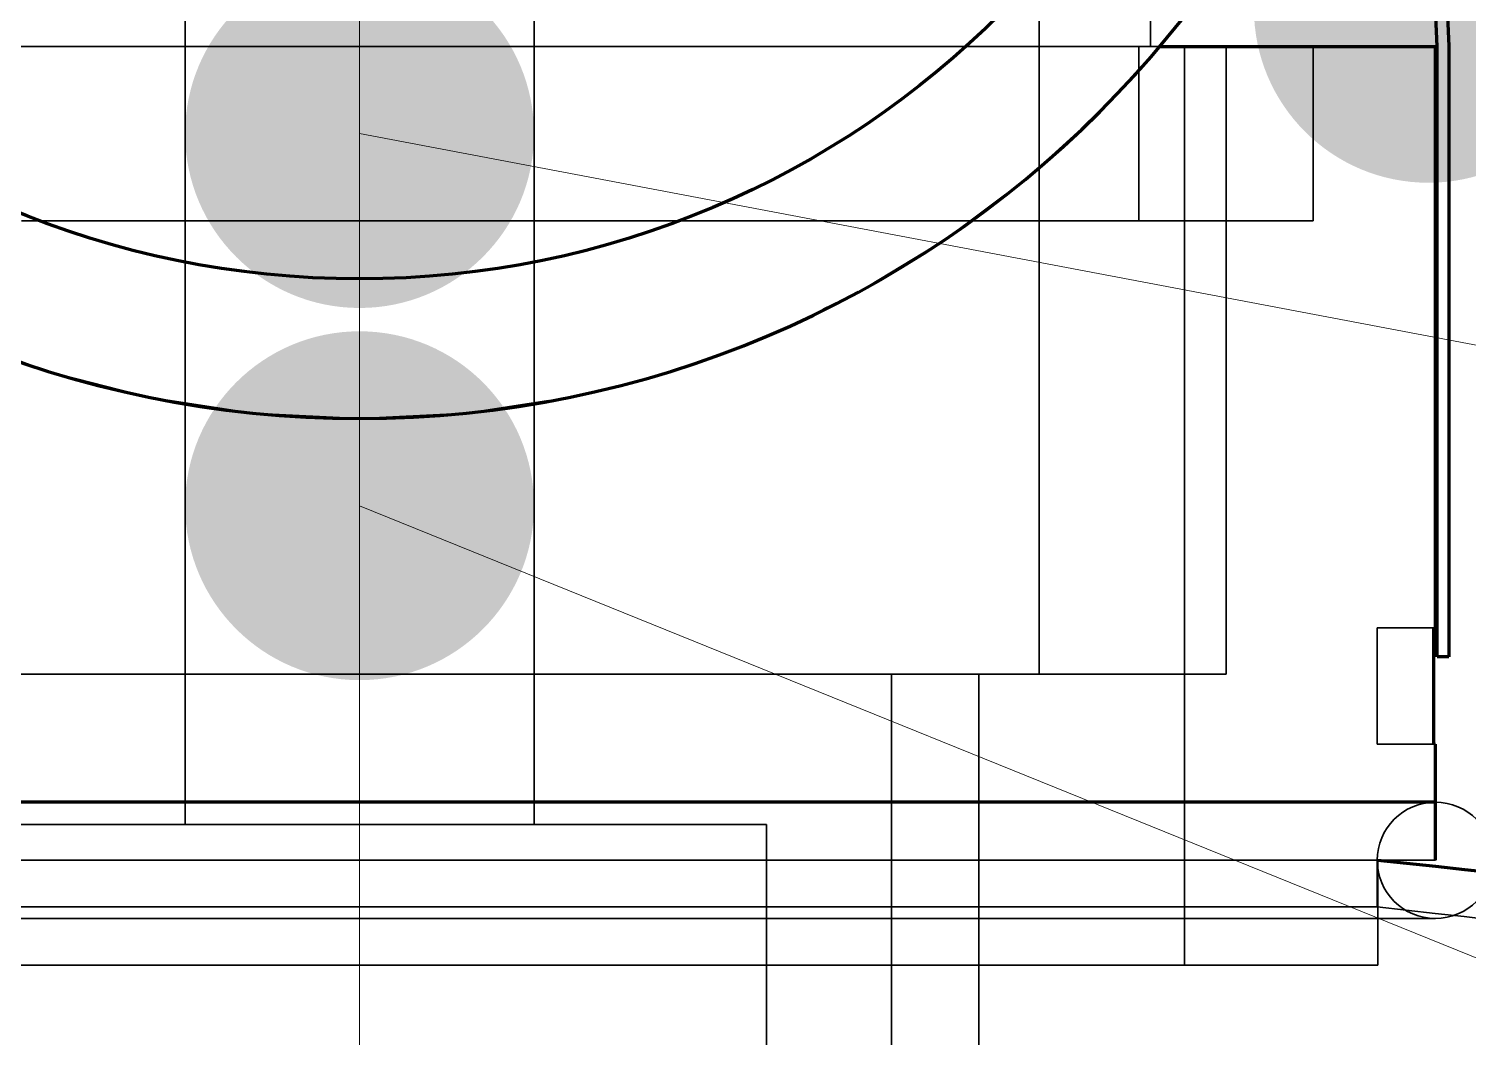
# Model space of a CAD drawing. Header units: millimetres. Extents: x 0 to 2208, y 0 to 420.
# Drawn here: x 103.875 to 108.826, y 229.742 to 233.211 of the extents above; entities that cross this region are included whole.
import ezdxf

# ---------------------------------------------------------------- set-up
doc = ezdxf.new("R2010")
doc.units = ezdxf.units.MM
doc.linetypes.add('IRAM-E-TRAZOS', pattern=[5, 4, -1])
doc.linetypes.add('IRAM-F-TRAZO-PUNTO', pattern=[20, 15, -2, 1, -2])
for name, color, linetype, lineweight in [('01-VISIBLE', 7, 'CONTINUOUS', 70), ('02-OCULTA', 4, 'IRAM-E-TRAZOS', 35), ('03-EJE', 1, 'IRAM-F-TRAZO-PUNTO', 18), ('08-FINA', 5, 'CONTINUOUS', 18)]:
    doc.layers.add(name, color=color, linetype=linetype, lineweight=lineweight)

msp = doc.modelspace()

# ---------------------------------------------------------------- hatches: boundary and pattern name
at = {"layer": '08-FINA'}
h = msp.add_hatch(color=7, dxfattribs=at)
h.dxf.hatch_style = 1
edge = h.paths.add_edge_path()
edge.add_arc((108.689, 233.2811), 0.6, 0, 360)
h = msp.add_hatch(color=7, dxfattribs=at)
h.dxf.hatch_style = 1
edge = h.paths.add_edge_path()
edge.add_arc((105.013, 232.8503), 0.6, 0, 360)
h = msp.add_hatch(color=7, dxfattribs=at)
h.dxf.hatch_style = 1
edge = h.paths.add_edge_path()
edge.add_arc((105.013, 231.5701), 0.6, 0, 360)

# ---------------------------------------------------------------- linework, layer by layer
at = {"layer": '01-VISIBLE'}
for p, q in [((108.719, 233.1503), (108.619, 235.5103)), ((108.659, 235.512), (108.759, 233.1511)), ((108.713, 231.1503), (108.713, 233.1503)), ((108.719, 231.0503), (108.719, 233.1503)), ((108.759, 233.1511), (108.759, 231.0503)), ((108.7076, 230.7503), (108.7076, 231.1503)), ((108.759, 231.0503), (108.719, 231.0503)), ((108.713, 230.3503), (108.713, 230.7503))]:
    msp.add_line(p, q, dxfattribs=at)
for points in [[(107.7657, 233.1503), (107.871, 233.1503), (107.9762, 233.1503), (108.0815, 233.1503), (108.1867, 233.1503), (108.292, 233.1503), (108.3972, 233.1503), (108.5025, 233.1503), (108.6077, 233.1503), (108.713, 233.1503)], [(108.7076, 231.1503), (108.7085, 231.1503), (108.7094, 231.1503), (108.7103, 231.1503), (108.7112, 231.1503), (108.7121, 231.1503), (108.713, 231.1503)], [(108.7076, 230.7503), (108.7085, 230.7503), (108.7094, 230.7503), (108.7103, 230.7503), (108.7112, 230.7503), (108.7121, 230.7503), (108.713, 230.7503)], [(108.713, 230.5503), (108.6116, 230.5503), (108.5103, 230.5503), (108.4089, 230.5503), (108.3075, 230.5503), (108.2062, 230.5503), (108.1048, 230.5503), (108.0034, 230.5503), (107.902, 230.5503), (107.8007, 230.5503), (107.6993, 230.5503), (107.5979, 230.5503), (107.4966, 230.5503), (107.3952, 230.5503), (107.2938, 230.5503), (107.1925, 230.5503), (107.0911, 230.5503), (106.9897, 230.5503), (106.8883, 230.5503), (106.787, 230.5503), (106.6856, 230.5503), (106.5842, 230.5503), (106.4829, 230.5503), (106.3815, 230.5503), (106.2801, 230.5503), (106.1788, 230.5503), (106.0774, 230.5503), (105.976, 230.5503), (105.8746, 230.5503), (105.7733, 230.5503), (105.6719, 230.5503), (105.5705, 230.5503), (105.4692, 230.5503), (105.3678, 230.5503), (105.2664, 230.5503), (105.1651, 230.5503), (105.0637, 230.5503), (104.9623, 230.5503), (104.8609, 230.5503), (104.7596, 230.5503), (104.6582, 230.5503), (104.5568, 230.5503), (104.4555, 230.5503), (104.3541, 230.5503), (104.2527, 230.5503), (104.1514, 230.5503), (104.05, 230.5503), (103.9486, 230.5503), (103.8472, 230.5503)], [(108.9136, 230.3073), (108.8139, 230.3181), (108.7143, 230.3288), (108.6147, 230.3394), (108.515, 230.3501)]]:
    msp.add_lwpolyline(points, dxfattribs=at)
msp.add_circle((105.013, 235.4703), 3.12, dxfattribs=at)
for start, end in [(90, -90), (-90, 90)]:
    msp.add_arc((105.013, 235.4703), 3.6, start, end, dxfattribs=at)
at = {"layer": '02-OCULTA'}
for p, q in [((104.413, 230.4738), (104.413, 236.6138)), ((105.613, 230.4738), (105.613, 236.6138)), ((108.719, 233.1503), (108.619, 235.5103)), ((108.659, 235.512), (108.759, 233.1511)), ((107.3506, 233.1503), (107.3506, 233.9703)), ((107.733, 233.1503), (107.733, 233.9703)), ((107.3506, 230.9903), (107.3506, 233.1503)), ((107.693, 232.5503), (107.693, 233.1503)), ((107.8506, 233.1503), (107.8506, 229.9899)), ((107.993, 230.9903), (107.993, 233.1503)), ((108.293, 232.5503), (108.293, 233.1503)), ((108.719, 231.0503), (108.719, 233.1503)), ((108.759, 233.1511), (108.759, 231.0503)), ((108.513, 231.1503), (108.7076, 231.1503)), ((108.513, 230.7503), (108.513, 231.1503)), ((108.513, 230.7503), (108.513, 231.1503)), ((108.513, 231.1503), (108.7076, 231.1503)), ((108.7076, 230.7503), (108.7076, 231.1503)), ((108.759, 231.0503), (108.719, 231.0503)), ((106.843, 127.8951), (106.843, 230.9903)), ((107.143, 127.8951), (107.143, 230.9903)), ((108.513, 230.7503), (108.7076, 230.7503)), ((108.513, 230.7503), (108.7076, 230.7503)), ((106.413, 229.4938), (106.413, 230.4738)), ((108.513, 230.3503), (108.513, 230.1899)), ((108.515, 229.9899), (108.515, 230.3503))]:
    msp.add_line(p, q, dxfattribs=at)
for points in [[(107.3506, 233.1503), (107.249, 233.1503), (107.1473, 233.1503), (107.0457, 233.1503), (106.9441, 233.1503), (106.8424, 233.1503), (106.7408, 233.1503), (106.6392, 233.1503), (106.5375, 233.1503), (106.4359, 233.1503), (106.3343, 233.1503), (106.2326, 233.1503), (106.131, 233.1503), (106.0293, 233.1503), (105.9277, 233.1503), (105.8261, 233.1503), (105.7244, 233.1503), (105.6228, 233.1503), (105.5212, 233.1503), (105.4195, 233.1503), (105.3179, 233.1503), (105.2163, 233.1503), (105.1146, 233.1503), (105.013, 233.1503), (104.9114, 233.1503), (104.8097, 233.1503), (104.7081, 233.1503), (104.6065, 233.1503), (104.5048, 233.1503), (104.4032, 233.1503), (104.3016, 233.1503), (104.1999, 233.1503), (104.0983, 233.1503), (103.9967, 233.1503), (103.895, 233.1503), (103.7934, 233.1503)], [(103.7934, 233.1503), (103.895, 233.1503), (103.9967, 233.1503), (104.0983, 233.1503), (104.1999, 233.1503), (104.3016, 233.1503), (104.4032, 233.1503), (104.5048, 233.1503), (104.6065, 233.1503), (104.7081, 233.1503), (104.8097, 233.1503), (104.9114, 233.1503), (105.013, 233.1503), (105.1146, 233.1503), (105.2163, 233.1503), (105.3179, 233.1503), (105.4195, 233.1503), (105.5212, 233.1503), (105.6228, 233.1503), (105.7244, 233.1503), (105.8261, 233.1503), (105.9277, 233.1503), (106.0293, 233.1503), (106.131, 233.1503), (106.2326, 233.1503), (106.3343, 233.1503), (106.4359, 233.1503), (106.5375, 233.1503), (106.6392, 233.1503), (106.7408, 233.1503), (106.8424, 233.1503), (106.9441, 233.1503), (107.0457, 233.1503), (107.1473, 233.1503), (107.249, 233.1503), (107.3506, 233.1503)], [(107.3506, 233.1503), (107.249, 233.1503), (107.1473, 233.1503), (107.0457, 233.1503), (106.9441, 233.1503), (106.8424, 233.1503), (106.7408, 233.1503), (106.6392, 233.1503), (106.5375, 233.1503), (106.4359, 233.1503), (106.3343, 233.1503), (106.2326, 233.1503), (106.131, 233.1503), (106.0293, 233.1503), (105.9277, 233.1503), (105.8261, 233.1503), (105.7244, 233.1503), (105.6228, 233.1503), (105.5212, 233.1503), (105.4195, 233.1503), (105.3179, 233.1503), (105.2163, 233.1503), (105.1146, 233.1503), (105.013, 233.1503), (104.9114, 233.1503), (104.8097, 233.1503), (104.7081, 233.1503), (104.6065, 233.1503), (104.5048, 233.1503), (104.4032, 233.1503), (104.3016, 233.1503), (104.1999, 233.1503), (104.0983, 233.1503), (103.9967, 233.1503), (103.895, 233.1503), (103.7934, 233.1503)], [(103.7934, 233.1503), (103.895, 233.1503), (103.9967, 233.1503), (104.0983, 233.1503), (104.1999, 233.1503), (104.3016, 233.1503), (104.4032, 233.1503), (104.5048, 233.1503), (104.6065, 233.1503), (104.7081, 233.1503), (104.8097, 233.1503), (104.9114, 233.1503), (105.013, 233.1503), (105.1146, 233.1503), (105.2163, 233.1503), (105.3179, 233.1503), (105.4195, 233.1503), (105.5212, 233.1503), (105.6228, 233.1503), (105.7244, 233.1503), (105.8261, 233.1503), (105.9277, 233.1503), (106.0293, 233.1503), (106.131, 233.1503), (106.2326, 233.1503), (106.3343, 233.1503), (106.4359, 233.1503), (106.5375, 233.1503), (106.6392, 233.1503), (106.7408, 233.1503), (106.8424, 233.1503), (106.9441, 233.1503), (107.0457, 233.1503), (107.1473, 233.1503), (107.249, 233.1503), (107.3506, 233.1503)], [(107.8506, 233.1503), (107.7493, 233.1503), (107.6479, 233.1503), (107.5466, 233.1503), (107.4452, 233.1503), (107.3439, 233.1503), (107.2425, 233.1503), (107.1412, 233.1503), (107.0399, 233.1503), (106.9385, 233.1503), (106.8372, 233.1503), (106.7358, 233.1503), (106.6345, 233.1503), (106.5331, 233.1503), (106.4318, 233.1503), (106.3305, 233.1503), (106.2291, 233.1503), (106.1278, 233.1503), (106.0264, 233.1503), (105.9251, 233.1503), (105.8237, 233.1503), (105.7224, 233.1503), (105.6211, 233.1503), (105.5197, 233.1503), (105.4184, 233.1503), (105.317, 233.1503), (105.2157, 233.1503), (105.1143, 233.1503), (105.013, 233.1503), (104.9117, 233.1503), (104.8103, 233.1503), (104.709, 233.1503), (104.6076, 233.1503), (104.5063, 233.1503), (104.4049, 233.1503), (104.3036, 233.1503), (104.2023, 233.1503), (104.1009, 233.1503), (103.9996, 233.1503), (103.8982, 233.1503), (103.7969, 233.1503)], [(103.7969, 233.1503), (103.8982, 233.1503), (103.9996, 233.1503), (104.1009, 233.1503), (104.2023, 233.1503), (104.3036, 233.1503), (104.4049, 233.1503), (104.5063, 233.1503), (104.6076, 233.1503), (104.709, 233.1503), (104.8103, 233.1503), (104.9117, 233.1503), (105.013, 233.1503), (105.1143, 233.1503), (105.2157, 233.1503), (105.317, 233.1503), (105.4184, 233.1503), (105.5197, 233.1503), (105.6211, 233.1503), (105.7224, 233.1503), (105.8237, 233.1503), (105.9251, 233.1503), (106.0264, 233.1503), (106.1278, 233.1503), (106.2291, 233.1503), (106.3305, 233.1503), (106.4318, 233.1503), (106.5331, 233.1503), (106.6345, 233.1503), (106.7358, 233.1503), (106.8372, 233.1503), (106.9385, 233.1503), (107.0399, 233.1503), (107.1412, 233.1503), (107.2425, 233.1503), (107.3439, 233.1503), (107.4452, 233.1503), (107.5466, 233.1503), (107.6479, 233.1503), (107.7493, 233.1503), (107.8506, 233.1503)], [(107.733, 233.1503), (107.6323, 233.1503), (107.5315, 233.1503), (107.4308, 233.1503), (107.33, 233.1503), (107.2293, 233.1503), (107.1286, 233.1503), (107.0278, 233.1503), (106.9271, 233.1503), (106.8263, 233.1503), (106.7256, 233.1503), (106.6249, 233.1503), (106.5241, 233.1503), (106.4234, 233.1503), (106.3226, 233.1503), (106.2219, 233.1503), (106.1211, 233.1503), (106.0204, 233.1503), (105.9197, 233.1503), (105.8189, 233.1503), (105.7182, 233.1503), (105.6174, 233.1503), (105.5167, 233.1503), (105.416, 233.1503), (105.3152, 233.1503), (105.2145, 233.1503), (105.1137, 233.1503), (105.013, 233.1503), (104.9123, 233.1503), (104.8115, 233.1503), (104.7108, 233.1503), (104.61, 233.1503), (104.5093, 233.1503), (104.4086, 233.1503), (104.3078, 233.1503), (104.2071, 233.1503), (104.1063, 233.1503), (104.0056, 233.1503), (103.9049, 233.1503), (103.8041, 233.1503)], [(103.8041, 233.1503), (103.9049, 233.1503), (104.0056, 233.1503), (104.1063, 233.1503), (104.2071, 233.1503), (104.3078, 233.1503), (104.4086, 233.1503), (104.5093, 233.1503), (104.61, 233.1503), (104.7108, 233.1503), (104.8115, 233.1503), (104.9123, 233.1503), (105.013, 233.1503), (105.1137, 233.1503), (105.2145, 233.1503), (105.3152, 233.1503), (105.416, 233.1503), (105.5167, 233.1503), (105.6174, 233.1503), (105.7182, 233.1503), (105.8189, 233.1503), (105.9197, 233.1503), (106.0204, 233.1503), (106.1211, 233.1503), (106.2219, 233.1503), (106.3226, 233.1503), (106.4234, 233.1503), (106.5241, 233.1503), (106.6249, 233.1503), (106.7256, 233.1503), (106.8263, 233.1503), (106.9271, 233.1503), (107.0278, 233.1503), (107.1286, 233.1503), (107.2293, 233.1503), (107.33, 233.1503), (107.4308, 233.1503), (107.5315, 233.1503), (107.6323, 233.1503), (107.733, 233.1503)], [(108.713, 233.1503), (108.613, 233.1503), (108.513, 233.1503), (108.413, 233.1503), (108.313, 233.1503), (108.213, 233.1503), (108.113, 233.1503), (108.013, 233.1503), (107.913, 233.1503), (107.813, 233.1503), (107.713, 233.1503), (107.613, 233.1503), (107.513, 233.1503), (107.413, 233.1503), (107.313, 233.1503), (107.213, 233.1503), (107.113, 233.1503), (107.013, 233.1503), (106.913, 233.1503), (106.813, 233.1503), (106.713, 233.1503), (106.613, 233.1503), (106.513, 233.1503), (106.413, 233.1503), (106.313, 233.1503), (106.213, 233.1503), (106.113, 233.1503), (106.013, 233.1503), (105.913, 233.1503), (105.813, 233.1503), (105.713, 233.1503), (105.613, 233.1503), (105.513, 233.1503), (105.413, 233.1503), (105.313, 233.1503), (105.213, 233.1503), (105.113, 233.1503), (105.013, 233.1503), (104.913, 233.1503), (104.813, 233.1503), (104.713, 233.1503), (104.613, 233.1503), (104.513, 233.1503), (104.413, 233.1503), (104.313, 233.1503), (104.213, 233.1503), (104.113, 233.1503), (104.013, 233.1503), (103.913, 233.1503), (103.813, 233.1503)], [(107.693, 233.1503), (107.5919, 233.1503), (107.4907, 233.1503), (107.3896, 233.1503), (107.2885, 233.1503), (107.1873, 233.1503), (107.0862, 233.1503), (106.9851, 233.1503), (106.8839, 233.1503), (106.7828, 233.1503), (106.6817, 233.1503), (106.5805, 233.1503), (106.4794, 233.1503), (106.3783, 233.1503), (106.2772, 233.1503), (106.176, 233.1503), (106.0749, 233.1503), (105.9738, 233.1503), (105.8726, 233.1503), (105.7715, 233.1503), (105.6704, 233.1503), (105.5692, 233.1503), (105.4681, 233.1503), (105.367, 233.1503), (105.2658, 233.1503), (105.1647, 233.1503), (105.0636, 233.1503), (104.9624, 233.1503), (104.8613, 233.1503), (104.7602, 233.1503), (104.659, 233.1503), (104.5579, 233.1503), (104.4568, 233.1503), (104.3556, 233.1503), (104.2545, 233.1503), (104.1534, 233.1503), (104.0522, 233.1503), (103.9511, 233.1503), (103.85, 233.1503)], [(103.85, 233.1503), (103.9511, 233.1503), (104.0522, 233.1503), (104.1534, 233.1503), (104.2545, 233.1503), (104.3556, 233.1503), (104.4568, 233.1503), (104.5579, 233.1503), (104.659, 233.1503), (104.7602, 233.1503), (104.8613, 233.1503), (104.9624, 233.1503), (105.0636, 233.1503), (105.1647, 233.1503), (105.2658, 233.1503), (105.367, 233.1503), (105.4681, 233.1503), (105.5692, 233.1503), (105.6704, 233.1503), (105.7715, 233.1503), (105.8726, 233.1503), (105.9738, 233.1503), (106.0749, 233.1503), (106.176, 233.1503), (106.2772, 233.1503), (106.3783, 233.1503), (106.4794, 233.1503), (106.5805, 233.1503), (106.6817, 233.1503), (106.7828, 233.1503), (106.8839, 233.1503), (106.9851, 233.1503), (107.0862, 233.1503), (107.1873, 233.1503), (107.2885, 233.1503), (107.3896, 233.1503), (107.4907, 233.1503), (107.5919, 233.1503), (107.693, 233.1503)], [(107.993, 233.1503), (107.892, 233.1503), (107.791, 233.1503), (107.6899, 233.1503), (107.5889, 233.1503), (107.4879, 233.1503), (107.3869, 233.1503), (107.2859, 233.1503), (107.1849, 233.1503), (107.0838, 233.1503), (106.9828, 233.1503), (106.8818, 233.1503), (106.7808, 233.1503), (106.6798, 233.1503), (106.5788, 233.1503), (106.4777, 233.1503), (106.3767, 233.1503), (106.2757, 233.1503), (106.1747, 233.1503), (106.0737, 233.1503), (105.9727, 233.1503), (105.8716, 233.1503), (105.7706, 233.1503), (105.6696, 233.1503), (105.5686, 233.1503), (105.4676, 233.1503), (105.3666, 233.1503), (105.2655, 233.1503), (105.1645, 233.1503), (105.0635, 233.1503), (104.9625, 233.1503), (104.8615, 233.1503), (104.7605, 233.1503), (104.6594, 233.1503), (104.5584, 233.1503), (104.4574, 233.1503), (104.3564, 233.1503), (104.2554, 233.1503), (104.1544, 233.1503), (104.0533, 233.1503), (103.9523, 233.1503), (103.8513, 233.1503)], [(103.8513, 233.1503), (103.9523, 233.1503), (104.0533, 233.1503), (104.1544, 233.1503), (104.2554, 233.1503), (104.3564, 233.1503), (104.4574, 233.1503), (104.5584, 233.1503), (104.6594, 233.1503), (104.7605, 233.1503), (104.8615, 233.1503), (104.9625, 233.1503), (105.0635, 233.1503), (105.1645, 233.1503), (105.2655, 233.1503), (105.3666, 233.1503), (105.4676, 233.1503), (105.5686, 233.1503), (105.6696, 233.1503), (105.7706, 233.1503), (105.8716, 233.1503), (105.9727, 233.1503), (106.0737, 233.1503), (106.1747, 233.1503), (106.2757, 233.1503), (106.3767, 233.1503), (106.4777, 233.1503), (106.5788, 233.1503), (106.6798, 233.1503), (106.7808, 233.1503), (106.8818, 233.1503), (106.9828, 233.1503), (107.0838, 233.1503), (107.1849, 233.1503), (107.2859, 233.1503), (107.3869, 233.1503), (107.4879, 233.1503), (107.5889, 233.1503), (107.6899, 233.1503), (107.791, 233.1503), (107.892, 233.1503), (107.993, 233.1503)], [(108.293, 233.1503), (108.1921, 233.1503), (108.0912, 233.1503), (107.9902, 233.1503), (107.8893, 233.1503), (107.7884, 233.1503), (107.6875, 233.1503), (107.5865, 233.1503), (107.4856, 233.1503), (107.3847, 233.1503), (107.2838, 233.1503), (107.1828, 233.1503), (107.0819, 233.1503), (106.981, 233.1503), (106.8801, 233.1503), (106.7792, 233.1503), (106.6782, 233.1503), (106.5773, 233.1503), (106.4764, 233.1503), (106.3755, 233.1503), (106.2745, 233.1503), (106.1736, 233.1503), (106.0727, 233.1503), (105.9718, 233.1503), (105.8708, 233.1503), (105.7699, 233.1503), (105.669, 233.1503), (105.5681, 233.1503), (105.4672, 233.1503), (105.3662, 233.1503), (105.2653, 233.1503), (105.1644, 233.1503), (105.0635, 233.1503), (104.9625, 233.1503), (104.8616, 233.1503), (104.7607, 233.1503), (104.6598, 233.1503), (104.5588, 233.1503), (104.4579, 233.1503), (104.357, 233.1503), (104.2561, 233.1503), (104.1552, 233.1503), (104.0542, 233.1503), (103.9533, 233.1503), (103.8524, 233.1503)], [(103.8524, 233.1503), (103.9533, 233.1503), (104.0542, 233.1503), (104.1552, 233.1503), (104.2561, 233.1503), (104.357, 233.1503), (104.4579, 233.1503), (104.5588, 233.1503), (104.6598, 233.1503), (104.7607, 233.1503), (104.8616, 233.1503), (104.9625, 233.1503), (105.0635, 233.1503), (105.1644, 233.1503), (105.2653, 233.1503), (105.3662, 233.1503), (105.4672, 233.1503), (105.5681, 233.1503), (105.669, 233.1503), (105.7699, 233.1503), (105.8708, 233.1503), (105.9718, 233.1503), (106.0727, 233.1503), (106.1736, 233.1503), (106.2745, 233.1503), (106.3755, 233.1503), (106.4764, 233.1503), (106.5773, 233.1503), (106.6782, 233.1503), (106.7792, 233.1503), (106.8801, 233.1503), (106.981, 233.1503), (107.0819, 233.1503), (107.1828, 233.1503), (107.2838, 233.1503), (107.3847, 233.1503), (107.4856, 233.1503), (107.5865, 233.1503), (107.6875, 233.1503), (107.7884, 233.1503), (107.8893, 233.1503), (107.9902, 233.1503), (108.0912, 233.1503), (108.1921, 233.1503), (108.293, 233.1503)], [(103.8619, 233.1503), (103.962, 233.1503), (104.0621, 233.1503), (104.1622, 233.1503), (104.2623, 233.1503), (104.3624, 233.1503), (104.4625, 233.1503), (104.5626, 233.1503), (104.6627, 233.1503), (104.7628, 233.1503), (104.8629, 233.1503), (104.963, 233.1503), (105.063, 233.1503), (105.1631, 233.1503), (105.2632, 233.1503), (105.3633, 233.1503), (105.4634, 233.1503), (105.5635, 233.1503), (105.6636, 233.1503), (105.7637, 233.1503), (105.8638, 233.1503), (105.9639, 233.1503), (106.064, 233.1503), (106.1641, 233.1503), (106.2642, 233.1503), (106.3643, 233.1503), (106.4644, 233.1503), (106.5645, 233.1503), (106.6646, 233.1503), (106.7647, 233.1503), (106.8648, 233.1503), (106.9649, 233.1503), (107.065, 233.1503), (107.1651, 233.1503), (107.2652, 233.1503), (107.3653, 233.1503), (107.4654, 233.1503), (107.5655, 233.1503), (107.6656, 233.1503), (107.7657, 233.1503)], [(107.693, 232.5503), (107.5919, 232.5503), (107.4907, 232.5503), (107.3896, 232.5503), (107.2885, 232.5503), (107.1873, 232.5503), (107.0862, 232.5503), (106.9851, 232.5503), (106.8839, 232.5503), (106.7828, 232.5503), (106.6817, 232.5503), (106.5805, 232.5503), (106.4794, 232.5503), (106.3783, 232.5503), (106.2772, 232.5503), (106.176, 232.5503), (106.0749, 232.5503), (105.9738, 232.5503), (105.8726, 232.5503), (105.7715, 232.5503), (105.6704, 232.5503), (105.5692, 232.5503), (105.4681, 232.5503), (105.367, 232.5503), (105.2658, 232.5503), (105.1647, 232.5503), (105.0636, 232.5503), (104.9624, 232.5503), (104.8613, 232.5503), (104.7602, 232.5503), (104.659, 232.5503), (104.5579, 232.5503), (104.4568, 232.5503), (104.3556, 232.5503), (104.2545, 232.5503), (104.1534, 232.5503), (104.0522, 232.5503), (103.9511, 232.5503), (103.85, 232.5503)], [(103.85, 232.5503), (103.9511, 232.5503), (104.0522, 232.5503), (104.1534, 232.5503), (104.2545, 232.5503), (104.3556, 232.5503), (104.4568, 232.5503), (104.5579, 232.5503), (104.659, 232.5503), (104.7602, 232.5503), (104.8613, 232.5503), (104.9624, 232.5503), (105.0636, 232.5503), (105.1647, 232.5503), (105.2658, 232.5503), (105.367, 232.5503), (105.4681, 232.5503), (105.5692, 232.5503), (105.6704, 232.5503), (105.7715, 232.5503), (105.8726, 232.5503), (105.9738, 232.5503), (106.0749, 232.5503), (106.176, 232.5503), (106.2772, 232.5503), (106.3783, 232.5503), (106.4794, 232.5503), (106.5805, 232.5503), (106.6817, 232.5503), (106.7828, 232.5503), (106.8839, 232.5503), (106.9851, 232.5503), (107.0862, 232.5503), (107.1873, 232.5503), (107.2885, 232.5503), (107.3896, 232.5503), (107.4907, 232.5503), (107.5919, 232.5503), (107.693, 232.5503)], [(108.293, 232.5503), (108.1921, 232.5503), (108.0912, 232.5503), (107.9902, 232.5503), (107.8893, 232.5503), (107.7884, 232.5503), (107.6875, 232.5503), (107.5865, 232.5503), (107.4856, 232.5503), (107.3847, 232.5503), (107.2838, 232.5503), (107.1828, 232.5503), (107.0819, 232.5503), (106.981, 232.5503), (106.8801, 232.5503), (106.7792, 232.5503), (106.6782, 232.5503), (106.5773, 232.5503), (106.4764, 232.5503), (106.3755, 232.5503), (106.2745, 232.5503), (106.1736, 232.5503), (106.0727, 232.5503), (105.9718, 232.5503), (105.8708, 232.5503), (105.7699, 232.5503), (105.669, 232.5503), (105.5681, 232.5503), (105.4672, 232.5503), (105.3662, 232.5503), (105.2653, 232.5503), (105.1644, 232.5503), (105.0635, 232.5503), (104.9625, 232.5503), (104.8616, 232.5503), (104.7607, 232.5503), (104.6598, 232.5503), (104.5588, 232.5503), (104.4579, 232.5503), (104.357, 232.5503), (104.2561, 232.5503), (104.1552, 232.5503), (104.0542, 232.5503), (103.9533, 232.5503), (103.8524, 232.5503)], [(103.8524, 232.5503), (103.9533, 232.5503), (104.0542, 232.5503), (104.1552, 232.5503), (104.2561, 232.5503), (104.357, 232.5503), (104.4579, 232.5503), (104.5588, 232.5503), (104.6598, 232.5503), (104.7607, 232.5503), (104.8616, 232.5503), (104.9625, 232.5503), (105.0635, 232.5503), (105.1644, 232.5503), (105.2653, 232.5503), (105.3662, 232.5503), (105.4672, 232.5503), (105.5681, 232.5503), (105.669, 232.5503), (105.7699, 232.5503), (105.8708, 232.5503), (105.9718, 232.5503), (106.0727, 232.5503), (106.1736, 232.5503), (106.2745, 232.5503), (106.3755, 232.5503), (106.4764, 232.5503), (106.5773, 232.5503), (106.6782, 232.5503), (106.7792, 232.5503), (106.8801, 232.5503), (106.981, 232.5503), (107.0819, 232.5503), (107.1828, 232.5503), (107.2838, 232.5503), (107.3847, 232.5503), (107.4856, 232.5503), (107.5865, 232.5503), (107.6875, 232.5503), (107.7884, 232.5503), (107.8893, 232.5503), (107.9902, 232.5503), (108.0912, 232.5503), (108.1921, 232.5503), (108.293, 232.5503)], [(108.713, 231.1503), (108.7121, 231.1503), (108.7112, 231.1503), (108.7103, 231.1503), (108.7094, 231.1503), (108.7085, 231.1503), (108.7076, 231.1503)], [(106.843, 230.9903), (106.7413, 230.9903), (106.6397, 230.9903), (106.538, 230.9903), (106.4363, 230.9903), (106.3347, 230.9903), (106.233, 230.9903), (106.1313, 230.9903), (106.0297, 230.9903), (105.928, 230.9903), (105.8263, 230.9903), (105.7247, 230.9903), (105.623, 230.9903), (105.5213, 230.9903), (105.4197, 230.9903), (105.318, 230.9903), (105.2163, 230.9903), (105.1147, 230.9903), (105.013, 230.9903), (104.9113, 230.9903), (104.8097, 230.9903), (104.708, 230.9903), (104.6063, 230.9903), (104.5047, 230.9903), (104.403, 230.9903), (104.3013, 230.9903), (104.1997, 230.9903), (104.098, 230.9903), (103.9963, 230.9903), (103.8947, 230.9903), (103.793, 230.9903)], [(103.793, 230.9903), (103.8947, 230.9903), (103.9963, 230.9903), (104.098, 230.9903), (104.1997, 230.9903), (104.3013, 230.9903), (104.403, 230.9903), (104.5047, 230.9903), (104.6063, 230.9903), (104.708, 230.9903), (104.8097, 230.9903), (104.9113, 230.9903), (105.013, 230.9903), (105.1147, 230.9903), (105.2163, 230.9903), (105.318, 230.9903), (105.4197, 230.9903), (105.5213, 230.9903), (105.623, 230.9903), (105.7247, 230.9903), (105.8263, 230.9903), (105.928, 230.9903), (106.0297, 230.9903), (106.1313, 230.9903), (106.233, 230.9903), (106.3347, 230.9903), (106.4363, 230.9903), (106.538, 230.9903), (106.6397, 230.9903), (106.7413, 230.9903), (106.843, 230.9903)], [(107.3506, 230.9903), (107.249, 230.9903), (107.1473, 230.9903), (107.0457, 230.9903), (106.9441, 230.9903), (106.8424, 230.9903), (106.7408, 230.9903), (106.6392, 230.9903), (106.5375, 230.9903), (106.4359, 230.9903), (106.3343, 230.9903), (106.2326, 230.9903), (106.131, 230.9903), (106.0293, 230.9903), (105.9277, 230.9903), (105.8261, 230.9903), (105.7244, 230.9903), (105.6228, 230.9903), (105.5212, 230.9903), (105.4195, 230.9903), (105.3179, 230.9903), (105.2163, 230.9903), (105.1146, 230.9903), (105.013, 230.9903), (104.9114, 230.9903), (104.8097, 230.9903), (104.7081, 230.9903), (104.6065, 230.9903), (104.5048, 230.9903), (104.4032, 230.9903), (104.3016, 230.9903), (104.1999, 230.9903), (104.0983, 230.9903), (103.9967, 230.9903), (103.895, 230.9903), (103.7934, 230.9903)], [(103.7934, 230.9903), (103.895, 230.9903), (103.9967, 230.9903), (104.0983, 230.9903), (104.1999, 230.9903), (104.3016, 230.9903), (104.4032, 230.9903), (104.5048, 230.9903), (104.6065, 230.9903), (104.7081, 230.9903), (104.8097, 230.9903), (104.9114, 230.9903), (105.013, 230.9903), (105.1146, 230.9903), (105.2163, 230.9903), (105.3179, 230.9903), (105.4195, 230.9903), (105.5212, 230.9903), (105.6228, 230.9903), (105.7244, 230.9903), (105.8261, 230.9903), (105.9277, 230.9903), (106.0293, 230.9903), (106.131, 230.9903), (106.2326, 230.9903), (106.3343, 230.9903), (106.4359, 230.9903), (106.5375, 230.9903), (106.6392, 230.9903), (106.7408, 230.9903), (106.8424, 230.9903), (106.9441, 230.9903), (107.0457, 230.9903), (107.1473, 230.9903), (107.249, 230.9903), (107.3506, 230.9903)], [(107.143, 230.9903), (107.0416, 230.9903), (106.9401, 230.9903), (106.8387, 230.9903), (106.7373, 230.9903), (106.6359, 230.9903), (106.5344, 230.9903), (106.433, 230.9903), (106.3316, 230.9903), (106.2301, 230.9903), (106.1287, 230.9903), (106.0273, 230.9903), (105.9259, 230.9903), (105.8244, 230.9903), (105.723, 230.9903), (105.6216, 230.9903), (105.5201, 230.9903), (105.4187, 230.9903), (105.3173, 230.9903), (105.2159, 230.9903), (105.1144, 230.9903), (105.013, 230.9903), (104.9116, 230.9903), (104.8101, 230.9903), (104.7087, 230.9903), (104.6073, 230.9903), (104.5059, 230.9903), (104.4044, 230.9903), (104.303, 230.9903), (104.2016, 230.9903), (104.1001, 230.9903), (103.9987, 230.9903), (103.8973, 230.9903), (103.7959, 230.9903)], [(103.7959, 230.9903), (103.8973, 230.9903), (103.9987, 230.9903), (104.1001, 230.9903), (104.2016, 230.9903), (104.303, 230.9903), (104.4044, 230.9903), (104.5059, 230.9903), (104.6073, 230.9903), (104.7087, 230.9903), (104.8101, 230.9903), (104.9116, 230.9903), (105.013, 230.9903), (105.1144, 230.9903), (105.2159, 230.9903), (105.3173, 230.9903), (105.4187, 230.9903), (105.5201, 230.9903), (105.6216, 230.9903), (105.723, 230.9903), (105.8244, 230.9903), (105.9259, 230.9903), (106.0273, 230.9903), (106.1287, 230.9903), (106.2301, 230.9903), (106.3316, 230.9903), (106.433, 230.9903), (106.5344, 230.9903), (106.6359, 230.9903), (106.7373, 230.9903), (106.8387, 230.9903), (106.9401, 230.9903), (107.0416, 230.9903), (107.143, 230.9903)], [(107.993, 230.9903), (107.892, 230.9903), (107.791, 230.9903), (107.6899, 230.9903), (107.5889, 230.9903), (107.4879, 230.9903), (107.3869, 230.9903), (107.2859, 230.9903), (107.1849, 230.9903), (107.0838, 230.9903), (106.9828, 230.9903), (106.8818, 230.9903), (106.7808, 230.9903), (106.6798, 230.9903), (106.5788, 230.9903), (106.4777, 230.9903), (106.3767, 230.9903), (106.2757, 230.9903), (106.1747, 230.9903), (106.0737, 230.9903), (105.9727, 230.9903), (105.8716, 230.9903), (105.7706, 230.9903), (105.6696, 230.9903), (105.5686, 230.9903), (105.4676, 230.9903), (105.3666, 230.9903), (105.2655, 230.9903), (105.1645, 230.9903), (105.0635, 230.9903), (104.9625, 230.9903), (104.8615, 230.9903), (104.7605, 230.9903), (104.6594, 230.9903), (104.5584, 230.9903), (104.4574, 230.9903), (104.3564, 230.9903), (104.2554, 230.9903), (104.1544, 230.9903), (104.0533, 230.9903), (103.9523, 230.9903), (103.8513, 230.9903)], [(103.8513, 230.9903), (103.9523, 230.9903), (104.0533, 230.9903), (104.1544, 230.9903), (104.2554, 230.9903), (104.3564, 230.9903), (104.4574, 230.9903), (104.5584, 230.9903), (104.6594, 230.9903), (104.7605, 230.9903), (104.8615, 230.9903), (104.9625, 230.9903), (105.0635, 230.9903), (105.1645, 230.9903), (105.2655, 230.9903), (105.3666, 230.9903), (105.4676, 230.9903), (105.5686, 230.9903), (105.6696, 230.9903), (105.7706, 230.9903), (105.8716, 230.9903), (105.9727, 230.9903), (106.0737, 230.9903), (106.1747, 230.9903), (106.2757, 230.9903), (106.3767, 230.9903), (106.4777, 230.9903), (106.5788, 230.9903), (106.6798, 230.9903), (106.7808, 230.9903), (106.8818, 230.9903), (106.9828, 230.9903), (107.0838, 230.9903), (107.1849, 230.9903), (107.2859, 230.9903), (107.3869, 230.9903), (107.4879, 230.9903), (107.5889, 230.9903), (107.6899, 230.9903), (107.791, 230.9903), (107.892, 230.9903), (107.993, 230.9903)], [(108.713, 230.7503), (108.7121, 230.7503), (108.7112, 230.7503), (108.7103, 230.7503), (108.7094, 230.7503), (108.7085, 230.7503), (108.7076, 230.7503)], [(108.713, 230.5503), (108.6116, 230.5503), (108.5103, 230.5503), (108.4089, 230.5503), (108.3075, 230.5503), (108.2062, 230.5503), (108.1048, 230.5503), (108.0034, 230.5503), (107.902, 230.5503), (107.8007, 230.5503), (107.6993, 230.5503), (107.5979, 230.5503), (107.4966, 230.5503), (107.3952, 230.5503), (107.2938, 230.5503), (107.1925, 230.5503), (107.0911, 230.5503), (106.9897, 230.5503), (106.8883, 230.5503), (106.787, 230.5503), (106.6856, 230.5503), (106.5842, 230.5503), (106.4829, 230.5503), (106.3815, 230.5503), (106.2801, 230.5503), (106.1788, 230.5503), (106.0774, 230.5503), (105.976, 230.5503), (105.8746, 230.5503), (105.7733, 230.5503), (105.6719, 230.5503), (105.5705, 230.5503), (105.4692, 230.5503), (105.3678, 230.5503), (105.2664, 230.5503), (105.1651, 230.5503), (105.0637, 230.5503), (104.9623, 230.5503), (104.8609, 230.5503), (104.7596, 230.5503), (104.6582, 230.5503), (104.5568, 230.5503), (104.4555, 230.5503), (104.3541, 230.5503), (104.2527, 230.5503), (104.1514, 230.5503), (104.05, 230.5503), (103.9486, 230.5503), (103.8472, 230.5503)], [(106.413, 230.4738), (106.313, 230.4738), (106.213, 230.4738), (106.113, 230.4738), (106.013, 230.4738), (105.913, 230.4738), (105.813, 230.4738), (105.713, 230.4738), (105.613, 230.4738), (105.513, 230.4738), (105.413, 230.4738), (105.313, 230.4738), (105.213, 230.4738), (105.113, 230.4738), (105.013, 230.4738), (104.913, 230.4738), (104.813, 230.4738), (104.713, 230.4738), (104.613, 230.4738), (104.513, 230.4738), (104.413, 230.4738), (104.313, 230.4738), (104.213, 230.4738), (104.113, 230.4738), (104.013, 230.4738), (103.913, 230.4738), (103.813, 230.4738)], [(103.813, 230.4738), (103.913, 230.4738), (104.013, 230.4738), (104.113, 230.4738), (104.213, 230.4738), (104.313, 230.4738), (104.413, 230.4738), (104.513, 230.4738), (104.613, 230.4738), (104.713, 230.4738), (104.813, 230.4738), (104.913, 230.4738), (105.013, 230.4738), (105.113, 230.4738), (105.213, 230.4738), (105.313, 230.4738), (105.413, 230.4738), (105.513, 230.4738), (105.613, 230.4738), (105.713, 230.4738), (105.813, 230.4738), (105.913, 230.4738), (106.013, 230.4738), (106.113, 230.4738), (106.213, 230.4738), (106.313, 230.4738), (106.413, 230.4738)], [(105.613, 230.4738), (105.513, 230.4738), (105.413, 230.4738), (105.313, 230.4738), (105.213, 230.4738), (105.113, 230.4738), (105.013, 230.4738), (104.913, 230.4738), (104.813, 230.4738), (104.713, 230.4738), (104.613, 230.4738), (104.513, 230.4738), (104.413, 230.4738)], [(104.413, 230.4738), (104.513, 230.4738), (104.613, 230.4738), (104.713, 230.4738), (104.813, 230.4738), (104.913, 230.4738), (105.013, 230.4738), (105.113, 230.4738), (105.213, 230.4738), (105.313, 230.4738), (105.413, 230.4738), (105.513, 230.4738), (105.613, 230.4738)], [(108.515, 230.3503), (108.4149, 230.3503), (108.3149, 230.3503), (108.2148, 230.3503), (108.1148, 230.3503), (108.0147, 230.3503), (107.9147, 230.3503), (107.8146, 230.3503), (107.7145, 230.3503), (107.6145, 230.3503), (107.5144, 230.3503), (107.4144, 230.3503), (107.3143, 230.3503), (107.2143, 230.3503), (107.1142, 230.3503), (107.0141, 230.3503), (106.9141, 230.3503), (106.814, 230.3503), (106.714, 230.3503), (106.6139, 230.3503), (106.5139, 230.3503), (106.4138, 230.3503), (106.3137, 230.3503), (106.2137, 230.3503), (106.1136, 230.3503), (106.0136, 230.3503), (105.9135, 230.3503), (105.8135, 230.3503), (105.7134, 230.3503), (105.6133, 230.3503), (105.5133, 230.3503), (105.4132, 230.3503), (105.3132, 230.3503), (105.2131, 230.3503), (105.1131, 230.3503), (105.013, 230.3503), (104.9129, 230.3503), (104.8129, 230.3503), (104.7128, 230.3503), (104.6128, 230.3503), (104.5127, 230.3503), (104.4127, 230.3503), (104.3126, 230.3503), (104.2125, 230.3503), (104.1125, 230.3503), (104.0124, 230.3503), (103.9124, 230.3503), (103.8123, 230.3503)], [(103.8123, 230.3503), (103.9124, 230.3503), (104.0124, 230.3503), (104.1125, 230.3503), (104.2125, 230.3503), (104.3126, 230.3503), (104.4127, 230.3503), (104.5127, 230.3503), (104.6128, 230.3503), (104.7128, 230.3503), (104.8129, 230.3503), (104.9129, 230.3503), (105.013, 230.3503), (105.1131, 230.3503), (105.2131, 230.3503), (105.3132, 230.3503), (105.4132, 230.3503), (105.5133, 230.3503), (105.6133, 230.3503), (105.7134, 230.3503), (105.8135, 230.3503), (105.9135, 230.3503), (106.0136, 230.3503), (106.1136, 230.3503), (106.2137, 230.3503), (106.3137, 230.3503), (106.4138, 230.3503), (106.5139, 230.3503), (106.6139, 230.3503), (106.714, 230.3503), (106.814, 230.3503), (106.9141, 230.3503), (107.0141, 230.3503), (107.1142, 230.3503), (107.2143, 230.3503), (107.3143, 230.3503), (107.4144, 230.3503), (107.5144, 230.3503), (107.6145, 230.3503), (107.7145, 230.3503), (107.8146, 230.3503), (107.9147, 230.3503), (108.0147, 230.3503), (108.1148, 230.3503), (108.2148, 230.3503), (108.3149, 230.3503), (108.4149, 230.3503), (108.515, 230.3503)], [(108.713, 230.3503), (108.613, 230.3503), (108.513, 230.3503), (108.413, 230.3503), (108.313, 230.3503), (108.213, 230.3503), (108.113, 230.3503), (108.013, 230.3503), (107.913, 230.3503), (107.813, 230.3503), (107.713, 230.3503), (107.613, 230.3503), (107.513, 230.3503), (107.413, 230.3503), (107.313, 230.3503), (107.213, 230.3503), (107.113, 230.3503), (107.013, 230.3503), (106.913, 230.3503), (106.813, 230.3503), (106.713, 230.3503), (106.613, 230.3503), (106.513, 230.3503), (106.413, 230.3503), (106.313, 230.3503), (106.213, 230.3503), (106.113, 230.3503), (106.013, 230.3503), (105.913, 230.3503), (105.813, 230.3503), (105.713, 230.3503), (105.613, 230.3503), (105.513, 230.3503), (105.413, 230.3503), (105.313, 230.3503), (105.213, 230.3503), (105.113, 230.3503), (105.013, 230.3503), (104.913, 230.3503), (104.813, 230.3503), (104.713, 230.3503), (104.613, 230.3503), (104.513, 230.3503), (104.413, 230.3503), (104.313, 230.3503), (104.213, 230.3503), (104.113, 230.3503), (104.013, 230.3503), (103.913, 230.3503), (103.813, 230.3503)], [(103.813, 230.3503), (103.913, 230.3503), (104.013, 230.3503), (104.113, 230.3503), (104.213, 230.3503), (104.313, 230.3503), (104.413, 230.3503), (104.513, 230.3503), (104.613, 230.3503), (104.713, 230.3503), (104.813, 230.3503), (104.913, 230.3503), (105.013, 230.3503), (105.113, 230.3503), (105.213, 230.3503), (105.313, 230.3503), (105.413, 230.3503), (105.513, 230.3503), (105.613, 230.3503), (105.713, 230.3503), (105.813, 230.3503), (105.913, 230.3503), (106.013, 230.3503), (106.113, 230.3503), (106.213, 230.3503), (106.313, 230.3503), (106.413, 230.3503), (106.513, 230.3503), (106.613, 230.3503), (106.713, 230.3503), (106.813, 230.3503), (106.913, 230.3503), (107.013, 230.3503), (107.113, 230.3503), (107.213, 230.3503), (107.313, 230.3503), (107.413, 230.3503), (107.513, 230.3503), (107.613, 230.3503), (107.713, 230.3503), (107.813, 230.3503), (107.913, 230.3503), (108.013, 230.3503), (108.113, 230.3503), (108.213, 230.3503), (108.313, 230.3503), (108.413, 230.3503), (108.513, 230.3503), (108.613, 230.3503), (108.713, 230.3503)], [(108.513, 230.3503), (108.4116, 230.3503), (108.3101, 230.3503), (108.2087, 230.3503), (108.1072, 230.3503), (108.0058, 230.3503), (107.9043, 230.3503), (107.8029, 230.3503), (107.7014, 230.3503), (107.6, 230.3503), (107.4985, 230.3503), (107.3971, 230.3503), (107.2956, 230.3503), (107.1942, 230.3503), (107.0927, 230.3503), (106.9913, 230.3503), (106.8898, 230.3503), (106.7884, 230.3503), (106.6869, 230.3503), (106.5855, 230.3503), (106.484, 230.3503), (106.3826, 230.3503), (106.2811, 230.3503), (106.1797, 230.3503), (106.0782, 230.3503), (105.9768, 230.3503), (105.8753, 230.3503), (105.7739, 230.3503), (105.6724, 230.3503), (105.571, 230.3503), (105.4695, 230.3503), (105.3681, 230.3503), (105.2666, 230.3503), (105.1652, 230.3503), (105.0637, 230.3503), (104.9623, 230.3503), (104.8608, 230.3503), (104.7594, 230.3503), (104.6579, 230.3503), (104.5565, 230.3503), (104.455, 230.3503), (104.3536, 230.3503), (104.2521, 230.3503), (104.1507, 230.3503), (104.0492, 230.3503), (103.9478, 230.3503), (103.8463, 230.3503)], [(103.8463, 230.3503), (103.9478, 230.3503), (104.0492, 230.3503), (104.1507, 230.3503), (104.2521, 230.3503), (104.3536, 230.3503), (104.455, 230.3503), (104.5565, 230.3503), (104.6579, 230.3503), (104.7594, 230.3503), (104.8608, 230.3503), (104.9623, 230.3503), (105.0637, 230.3503), (105.1652, 230.3503), (105.2666, 230.3503), (105.3681, 230.3503), (105.4695, 230.3503), (105.571, 230.3503), (105.6724, 230.3503), (105.7739, 230.3503), (105.8753, 230.3503), (105.9768, 230.3503), (106.0782, 230.3503), (106.1797, 230.3503), (106.2811, 230.3503), (106.3826, 230.3503), (106.484, 230.3503), (106.5855, 230.3503), (106.6869, 230.3503), (106.7884, 230.3503), (106.8898, 230.3503), (106.9913, 230.3503), (107.0927, 230.3503), (107.1942, 230.3503), (107.2956, 230.3503), (107.3971, 230.3503), (107.4985, 230.3503), (107.6, 230.3503), (107.7014, 230.3503), (107.8029, 230.3503), (107.9043, 230.3503), (108.0058, 230.3503), (108.1072, 230.3503), (108.2087, 230.3503), (108.3101, 230.3503), (108.4116, 230.3503), (108.513, 230.3503)], [(108.515, 230.3501), (108.5147, 230.3501), (108.5143, 230.3501), (108.514, 230.3502), (108.5137, 230.3502), (108.5133, 230.3502), (108.513, 230.3503)], [(108.513, 230.1899), (108.413, 230.1899), (108.313, 230.1899), (108.213, 230.1899), (108.113, 230.1899), (108.013, 230.1899), (107.913, 230.1899), (107.813, 230.1899), (107.713, 230.1899), (107.613, 230.1899), (107.513, 230.1899), (107.413, 230.1899), (107.313, 230.1899), (107.213, 230.1899), (107.113, 230.1899), (107.013, 230.1899), (106.913, 230.1899), (106.813, 230.1899), (106.713, 230.1899), (106.613, 230.1899), (106.513, 230.1899), (106.413, 230.1899), (106.313, 230.1899), (106.213, 230.1899), (106.113, 230.1899), (106.013, 230.1899), (105.913, 230.1899), (105.813, 230.1899), (105.713, 230.1899), (105.613, 230.1899), (105.513, 230.1899), (105.413, 230.1899), (105.313, 230.1899), (105.213, 230.1899), (105.113, 230.1899), (105.013, 230.1899), (104.913, 230.1899), (104.813, 230.1899), (104.713, 230.1899), (104.613, 230.1899), (104.513, 230.1899), (104.413, 230.1899), (104.313, 230.1899), (104.213, 230.1899), (104.113, 230.1899), (104.013, 230.1899), (103.913, 230.1899), (103.813, 230.1899)], [(103.813, 230.1899), (103.913, 230.1899), (104.013, 230.1899), (104.113, 230.1899), (104.213, 230.1899), (104.313, 230.1899), (104.413, 230.1899), (104.513, 230.1899), (104.613, 230.1899), (104.713, 230.1899), (104.813, 230.1899), (104.913, 230.1899), (105.013, 230.1899), (105.113, 230.1899), (105.213, 230.1899), (105.313, 230.1899), (105.413, 230.1899), (105.513, 230.1899), (105.613, 230.1899), (105.713, 230.1899), (105.813, 230.1899), (105.913, 230.1899), (106.013, 230.1899), (106.113, 230.1899), (106.213, 230.1899), (106.313, 230.1899), (106.413, 230.1899), (106.513, 230.1899), (106.613, 230.1899), (106.713, 230.1899), (106.813, 230.1899), (106.913, 230.1899), (107.013, 230.1899), (107.113, 230.1899), (107.213, 230.1899), (107.313, 230.1899), (107.413, 230.1899), (107.513, 230.1899), (107.613, 230.1899), (107.713, 230.1899), (107.813, 230.1899), (107.913, 230.1899), (108.013, 230.1899), (108.113, 230.1899), (108.213, 230.1899), (108.313, 230.1899), (108.413, 230.1899), (108.513, 230.1899)], [(108.513, 230.1899), (108.6129, 230.1791), (108.7128, 230.1679), (108.8126, 230.1565), (108.9124, 230.1447)], [(103.813, 230.1503), (103.913, 230.1503), (104.013, 230.1503), (104.113, 230.1503), (104.213, 230.1503), (104.313, 230.1503), (104.413, 230.1503), (104.513, 230.1503), (104.613, 230.1503), (104.713, 230.1503), (104.813, 230.1503), (104.913, 230.1503), (105.013, 230.1503), (105.113, 230.1503), (105.213, 230.1503), (105.313, 230.1503), (105.413, 230.1503), (105.513, 230.1503), (105.613, 230.1503), (105.713, 230.1503), (105.813, 230.1503), (105.913, 230.1503), (106.013, 230.1503), (106.113, 230.1503), (106.213, 230.1503), (106.313, 230.1503), (106.413, 230.1503), (106.513, 230.1503), (106.613, 230.1503), (106.713, 230.1503), (106.813, 230.1503), (106.913, 230.1503), (107.013, 230.1503), (107.113, 230.1503), (107.213, 230.1503), (107.313, 230.1503), (107.413, 230.1503), (107.513, 230.1503), (107.613, 230.1503), (107.713, 230.1503), (107.813, 230.1503), (107.913, 230.1503), (108.013, 230.1503), (108.113, 230.1503), (108.213, 230.1503), (108.313, 230.1503), (108.413, 230.1503), (108.513, 230.1503), (108.613, 230.1503), (108.713, 230.1503)], [(103.813, 230.1503), (103.913, 230.1503), (104.013, 230.1503), (104.113, 230.1503), (104.213, 230.1503), (104.313, 230.1503), (104.413, 230.1503), (104.513, 230.1503), (104.613, 230.1503), (104.713, 230.1503), (104.813, 230.1503), (104.913, 230.1503), (105.013, 230.1503), (105.113, 230.1503), (105.213, 230.1503), (105.313, 230.1503), (105.413, 230.1503), (105.513, 230.1503), (105.613, 230.1503), (105.713, 230.1503), (105.813, 230.1503), (105.913, 230.1503), (106.013, 230.1503), (106.113, 230.1503), (106.213, 230.1503), (106.313, 230.1503), (106.413, 230.1503), (106.513, 230.1503), (106.613, 230.1503), (106.713, 230.1503), (106.813, 230.1503), (106.913, 230.1503), (107.013, 230.1503), (107.113, 230.1503), (107.213, 230.1503), (107.313, 230.1503), (107.413, 230.1503), (107.513, 230.1503), (107.613, 230.1503), (107.713, 230.1503), (107.813, 230.1503), (107.913, 230.1503), (108.013, 230.1503), (108.113, 230.1503), (108.213, 230.1503), (108.313, 230.1503), (108.413, 230.1503), (108.513, 230.1503), (108.613, 230.1503), (108.713, 230.1503)], [(107.8506, 229.9899), (107.7493, 229.9899), (107.6479, 229.9899), (107.5466, 229.9899), (107.4452, 229.9899), (107.3439, 229.9899), (107.2425, 229.9899), (107.1412, 229.9899), (107.0399, 229.9899), (106.9385, 229.9899), (106.8372, 229.9899), (106.7358, 229.9899), (106.6345, 229.9899), (106.5331, 229.9899), (106.4318, 229.9899), (106.3305, 229.9899), (106.2291, 229.9899), (106.1278, 229.9899), (106.0264, 229.9899), (105.9251, 229.9899), (105.8237, 229.9899), (105.7224, 229.9899), (105.6211, 229.9899), (105.5197, 229.9899), (105.4184, 229.9899), (105.317, 229.9899), (105.2157, 229.9899), (105.1143, 229.9899), (105.013, 229.9899), (104.9117, 229.9899), (104.8103, 229.9899), (104.709, 229.9899), (104.6076, 229.9899), (104.5063, 229.9899), (104.4049, 229.9899), (104.3036, 229.9899), (104.2023, 229.9899), (104.1009, 229.9899), (103.9996, 229.9899), (103.8982, 229.9899), (103.7969, 229.9899)], [(103.7969, 229.9899), (103.8982, 229.9899), (103.9996, 229.9899), (104.1009, 229.9899), (104.2023, 229.9899), (104.3036, 229.9899), (104.4049, 229.9899), (104.5063, 229.9899), (104.6076, 229.9899), (104.709, 229.9899), (104.8103, 229.9899), (104.9117, 229.9899), (105.013, 229.9899), (105.1143, 229.9899), (105.2157, 229.9899), (105.317, 229.9899), (105.4184, 229.9899), (105.5197, 229.9899), (105.6211, 229.9899), (105.7224, 229.9899), (105.8237, 229.9899), (105.9251, 229.9899), (106.0264, 229.9899), (106.1278, 229.9899), (106.2291, 229.9899), (106.3305, 229.9899), (106.4318, 229.9899), (106.5331, 229.9899), (106.6345, 229.9899), (106.7358, 229.9899), (106.8372, 229.9899), (106.9385, 229.9899), (107.0399, 229.9899), (107.1412, 229.9899), (107.2425, 229.9899), (107.3439, 229.9899), (107.4452, 229.9899), (107.5466, 229.9899), (107.6479, 229.9899), (107.7493, 229.9899), (107.8506, 229.9899)], [(108.515, 229.9899), (108.4149, 229.9899), (108.3149, 229.9899), (108.2148, 229.9899), (108.1148, 229.9899), (108.0147, 229.9899), (107.9147, 229.9899), (107.8146, 229.9899), (107.7145, 229.9899), (107.6145, 229.9899), (107.5144, 229.9899), (107.4144, 229.9899), (107.3143, 229.9899), (107.2143, 229.9899), (107.1142, 229.9899), (107.0141, 229.9899), (106.9141, 229.9899), (106.814, 229.9899), (106.714, 229.9899), (106.6139, 229.9899), (106.5139, 229.9899), (106.4138, 229.9899), (106.3137, 229.9899), (106.2137, 229.9899), (106.1136, 229.9899), (106.0136, 229.9899), (105.9135, 229.9899), (105.8135, 229.9899), (105.7134, 229.9899), (105.6133, 229.9899), (105.5133, 229.9899), (105.4132, 229.9899), (105.3132, 229.9899), (105.2131, 229.9899), (105.1131, 229.9899), (105.013, 229.9899), (104.9129, 229.9899), (104.8129, 229.9899), (104.7128, 229.9899), (104.6128, 229.9899), (104.5127, 229.9899), (104.4127, 229.9899), (104.3126, 229.9899), (104.2125, 229.9899), (104.1125, 229.9899), (104.0124, 229.9899), (103.9124, 229.9899), (103.8123, 229.9899)], [(103.8123, 229.9899), (103.9124, 229.9899), (104.0124, 229.9899), (104.1125, 229.9899), (104.2125, 229.9899), (104.3126, 229.9899), (104.4127, 229.9899), (104.5127, 229.9899), (104.6128, 229.9899), (104.7128, 229.9899), (104.8129, 229.9899), (104.9129, 229.9899), (105.013, 229.9899), (105.1131, 229.9899), (105.2131, 229.9899), (105.3132, 229.9899), (105.4132, 229.9899), (105.5133, 229.9899), (105.6133, 229.9899), (105.7134, 229.9899), (105.8135, 229.9899), (105.9135, 229.9899), (106.0136, 229.9899), (106.1136, 229.9899), (106.2137, 229.9899), (106.3137, 229.9899), (106.4138, 229.9899), (106.5139, 229.9899), (106.6139, 229.9899), (106.714, 229.9899), (106.814, 229.9899), (106.9141, 229.9899), (107.0141, 229.9899), (107.1142, 229.9899), (107.2143, 229.9899), (107.3143, 229.9899), (107.4144, 229.9899), (107.5144, 229.9899), (107.6145, 229.9899), (107.7145, 229.9899), (107.8146, 229.9899), (107.9147, 229.9899), (108.0147, 229.9899), (108.1148, 229.9899), (108.2148, 229.9899), (108.3149, 229.9899), (108.4149, 229.9899), (108.515, 229.9899)]]:
    msp.add_lwpolyline(points, dxfattribs=at)
for centre, radius in [((105.013, 235.4703), 3.6), ((108.713, 230.3503), 0.2)]:
    msp.add_circle(centre, radius, dxfattribs=at)
at = {"layer": '03-EJE'}
for p, q in [((105.013, 123.5351), (105.013, 242.7923)), ((105.013, 231.2703), (105.013, 239.6703))]:
    msp.add_line(p, q, dxfattribs=at)
at = {"layer": '08-FINA'}
for p, q in [((141.5369, 225.9298), (105.013, 232.8503)), ((141.7596, 216.6867), (105.013, 231.5701))]:
    msp.add_line(p, q, dxfattribs=at)
msp.add_circle((109.013, 237.4713), 13.05, dxfattribs=at)

doc.saveas('drawing.dxf')
